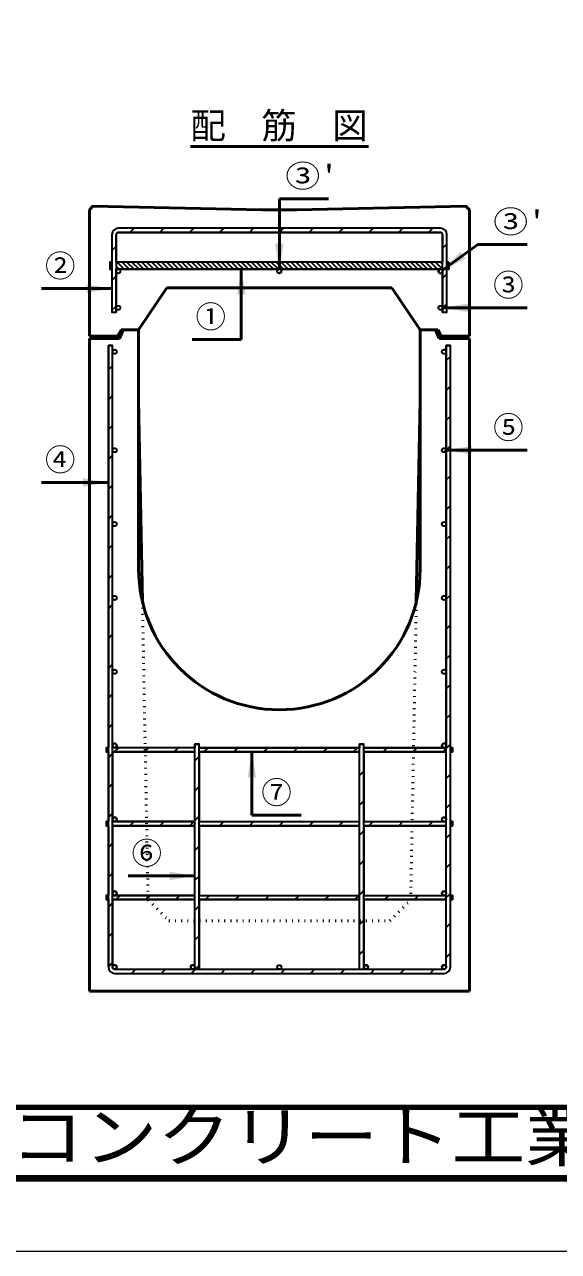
# Model space of a CAD drawing. Units: millimetres, scale not verified. Extents: x -2102 to 2102, y -1485 to 1485.
# Drawn here: x -1067 to -308, y -1485 to 259 of the extents above; entities that cross this region are included whole.
import ezdxf
from ezdxf.enums import TextEntityAlignment as Align

# ---------------------------------------------------------------- set-up
doc = ezdxf.new("R2010")
doc.units = ezdxf.units.MM
doc.header["$LTSCALE"] = 5
doc.linetypes.add('DOTTED', pattern=[1.75, 0.25, -1.5])
doc.layers.add('0-0_V-nasSTD', color=7, linetype='Continuous', lineweight=35)
doc.layers.add('0-1_0', color=7, linetype='Continuous', lineweight=50)
doc.styles.add('ＭＳ ゴシック', font='')
doc.styles.get('ＭＳ ゴシック').set_extended_font_data('MS Gothic')

msp = doc.modelspace()

# ---------------------------------------------------------------- linework, layer by layer
at = {"layer": '0-0_V-nasSTD', "lineweight": 50}
for p, q in [((-704.971, 11.744), (-704.971, -88.256)), ((-634.971, 11.744), (-704.971, 11.744)), ((-759.071, -188.256), (-759.071, -88.256)), ((-1042.971, -115.95), (-942.971, -115.95)), ((-352.971, -143.256), (-472.971, -143.256)), ((-829.071, -188.256), (-759.071, -188.256)), ((-352.971, -345.756), (-467.971, -345.756)), ((-1042.971, -391.609), (-947.971, -391.609)), ((-744.024, -864.756), (-744.024, -774.756)), ((-744.024, -864.756), (-674.024, -864.756)), ((-919.971, -951.051), (-824.971, -951.051))]:
    msp.add_line(p, q, dxfattribs=at)
at = {"layer": '0-0_V-nasSTD'}
for p, q in [((-475.971, -30.256), (-933.971, -30.256)), ((-475.971, -30.256), (-933.971, -30.256)), ((-917.333, -36.256), (-911.333, -30.256)), ((-874.906, -36.256), (-868.906, -30.256)), ((-832.48, -36.256), (-826.48, -30.256)), ((-790.053, -36.256), (-784.053, -30.256)), ((-747.627, -36.256), (-741.627, -30.256)), ((-705.201, -36.256), (-699.201, -30.256)), ((-662.774, -36.256), (-656.774, -30.256)), ((-620.348, -36.256), (-614.348, -30.256)), ((-577.921, -36.256), (-571.921, -30.256)), ((-535.495, -36.256), (-529.495, -30.256)), ((-493.068, -36.256), (-487.068, -30.256)), ((-942.971, -39.256), (-942.971, -149.256)), ((-942.971, -39.256), (-942.971, -78.256)), ((-936.971, -39.256), (-936.971, -149.256)), ((-936.971, -78.256), (-936.971, -39.256)), ((-475.971, -36.256), (-933.971, -36.256)), ((-933.971, -36.256), (-475.971, -36.256)), ((-472.971, -149.256), (-472.971, -39.256)), ((-472.971, -39.256), (-472.971, -78.256)), ((-466.971, -149.256), (-466.971, -39.256)), ((-466.971, -78.256), (-466.971, -39.256)), ((-942.971, -61.894), (-936.971, -55.894)), ((-472.971, -58.584), (-466.971, -52.584)), ((-945.971, -78.256), (-945.971, -88.256)), ((-945.971, -78.256), (-942.971, -78.256)), ((-945.971, -82.05), (-942.971, -85.05)), ((-472.971, -78.256), (-936.971, -78.256)), ((-936.971, -83.979), (-932.694, -88.256)), ((-935.623, -78.256), (-925.623, -88.256)), ((-928.552, -78.256), (-918.552, -88.256)), ((-921.481, -78.256), (-911.481, -88.256)), ((-914.41, -78.256), (-904.41, -88.256)), ((-907.339, -78.256), (-897.339, -88.256)), ((-900.268, -78.256), (-890.268, -88.256)), ((-893.197, -78.256), (-883.197, -88.256)), ((-886.126, -78.256), (-876.126, -88.256)), ((-879.055, -78.256), (-869.055, -88.256)), ((-871.984, -78.256), (-861.984, -88.256)), ((-864.912, -78.256), (-854.912, -88.256)), ((-857.841, -78.256), (-847.841, -88.256)), ((-850.77, -78.256), (-840.77, -88.256)), ((-843.699, -78.256), (-833.699, -88.256)), ((-836.628, -78.256), (-826.628, -88.256)), ((-829.557, -78.256), (-819.557, -88.256)), ((-822.486, -78.256), (-812.486, -88.256)), ((-815.415, -78.256), (-805.415, -88.256)), ((-808.344, -78.256), (-798.344, -88.256)), ((-801.273, -78.256), (-791.273, -88.256)), ((-794.202, -78.256), (-784.202, -88.256)), ((-787.131, -78.256), (-777.131, -88.256)), ((-780.06, -78.256), (-770.06, -88.256)), ((-772.989, -78.256), (-762.989, -88.256)), ((-765.918, -78.256), (-755.918, -88.256)), ((-758.846, -78.256), (-748.846, -88.256)), ((-751.775, -78.256), (-741.775, -88.256)), ((-744.704, -78.256), (-734.704, -88.256)), ((-737.633, -78.256), (-727.633, -88.256)), ((-730.562, -78.256), (-720.562, -88.256)), ((-723.491, -78.256), (-713.491, -88.256)), ((-716.42, -78.256), (-706.42, -88.256)), ((-709.349, -78.256), (-699.349, -88.256)), ((-702.278, -78.256), (-692.278, -88.256)), ((-695.207, -78.256), (-685.207, -88.256)), ((-688.136, -78.256), (-678.136, -88.256)), ((-681.065, -78.256), (-671.065, -88.256)), ((-673.994, -78.256), (-663.994, -88.256)), ((-666.923, -78.256), (-656.923, -88.256)), ((-659.852, -78.256), (-649.852, -88.256)), ((-652.78, -78.256), (-642.78, -88.256)), ((-645.709, -78.256), (-635.709, -88.256)), ((-638.638, -78.256), (-628.638, -88.256)), ((-631.567, -78.256), (-621.567, -88.256)), ((-624.496, -78.256), (-614.496, -88.256)), ((-617.425, -78.256), (-607.425, -88.256)), ((-610.354, -78.256), (-600.354, -88.256)), ((-603.283, -78.256), (-593.283, -88.256)), ((-596.212, -78.256), (-586.212, -88.256)), ((-589.141, -78.256), (-579.141, -88.256)), ((-582.07, -78.256), (-572.07, -88.256)), ((-574.999, -78.256), (-564.999, -88.256)), ((-567.928, -78.256), (-557.928, -88.256)), ((-560.857, -78.256), (-550.857, -88.256)), ((-553.785, -78.256), (-543.785, -88.256)), ((-546.714, -78.256), (-536.714, -88.256)), ((-539.643, -78.256), (-529.643, -88.256)), ((-532.572, -78.256), (-522.572, -88.256)), ((-525.501, -78.256), (-515.501, -88.256)), ((-518.43, -78.256), (-508.43, -88.256)), ((-511.359, -78.256), (-501.359, -88.256)), ((-504.288, -78.256), (-494.288, -88.256)), ((-497.217, -78.256), (-487.217, -88.256)), ((-490.146, -78.256), (-480.146, -88.256)), ((-483.075, -78.256), (-473.075, -88.256)), ((-476.004, -78.256), (-472.971, -81.289)), ((-466.971, -78.256), (-463.971, -78.256)), ((-463.971, -78.256), (-466.971, -78.256)), ((-466.971, -80.217), (-463.971, -83.217)), ((-463.971, -78.256), (-463.971, -88.256)), ((-945.971, -88.256), (-942.971, -88.256)), ((-942.971, -104.32), (-936.971, -98.32)), ((-472.971, -88.256), (-936.971, -88.256)), ((-932.546, -93.896), (-931.331, -92.68)), ((-704.767, -94.249), (-701.978, -91.459)), ((-475.971, -88.256), (-472.971, -88.256)), ((-472.971, -101.011), (-466.971, -95.011)), ((-466.971, -87.289), (-466.004, -88.256)), ((-466.971, -88.256), (-463.971, -88.256)), ((-472.971, -143.437), (-466.971, -137.437)), ((-942.971, -146.747), (-936.971, -140.747)), ((-942.971, -149.256), (-936.971, -149.256)), ((-475.783, -146.25), (-472.977, -143.443)), ((-472.971, -149.256), (-466.971, -149.256)), ((-947.971, -196.756), (-941.971, -196.756)), ((-947.971, -1080.756), (-947.971, -196.756)), ((-941.971, -1080.756), (-941.971, -196.756)), ((-941.971, -205.756), (-941.971, -196.756)), ((-467.971, -196.756), (-461.971, -196.756)), ((-467.971, -1080.756), (-467.971, -196.756)), ((-461.971, -1080.756), (-461.971, -196.756)), ((-947.971, -231.64), (-941.971, -225.64)), ((-467.971, -218.33), (-461.971, -212.33)), ((-467.971, -260.756), (-461.971, -254.756)), ((-947.971, -274.066), (-941.971, -268.066)), ((-947.971, -316.492), (-941.971, -310.492)), ((-467.971, -303.183), (-461.971, -297.183)), ((-937.298, -348.246), (-936.481, -347.429)), ((-471.114, -348.752), (-467.974, -345.613)), ((-467.971, -345.609), (-461.971, -339.609)), ((-947.971, -358.919), (-941.971, -352.919)), ((-467.971, -388.036), (-461.971, -382.036)), ((-947.971, -401.345), (-941.971, -395.345)), ((-467.971, -430.462), (-461.971, -424.462)), ((-947.971, -443.772), (-941.971, -437.772)), ((-467.971, -472.889), (-461.971, -466.889)), ((-947.971, -486.198), (-941.971, -480.198)), ((-947.971, -528.624), (-941.971, -522.624)), ((-467.971, -515.315), (-461.971, -509.315)), ((-467.971, -557.741), (-461.971, -551.741)), ((-947.971, -571.051), (-941.971, -565.051)), ((-947.971, -613.477), (-941.971, -607.477)), ((-467.971, -600.168), (-461.971, -594.168)), ((-467.971, -642.594), (-461.971, -636.594)), ((-947.971, -655.904), (-941.971, -649.904)), ((-467.971, -685.021), (-461.971, -679.021)), ((-947.971, -698.33), (-941.971, -692.33)), ((-467.971, -727.447), (-461.971, -721.447)), ((-947.971, -740.756), (-941.971, -734.756)), ((-824.971, -1083.756), (-824.971, -763.756)), ((-824.971, -763.756), (-818.971, -763.756)), ((-818.971, -1083.756), (-818.971, -763.756)), ((-590.971, -1083.756), (-590.971, -763.756)), ((-590.971, -763.756), (-584.971, -763.756)), ((-590.971, -765.594), (-589.132, -763.756)), ((-584.971, -1083.756), (-584.971, -763.756)), ((-472.853, -774.756), (-461.971, -763.873)), ((-950.971, -768.756), (-950.971, -774.756)), ((-950.971, -768.756), (-947.971, -768.756)), ((-950.971, -774.756), (-947.971, -774.756)), ((-947.971, -783.183), (-941.971, -777.183)), ((-824.971, -768.756), (-941.971, -768.756)), ((-941.971, -774.756), (-824.971, -774.756)), ((-939.544, -774.756), (-933.544, -768.756)), ((-897.117, -774.756), (-891.117, -768.756)), ((-854.691, -774.756), (-848.691, -768.756)), ((-824.971, -873.756), (-824.971, -774.756)), ((-824.971, -787.462), (-818.971, -781.462)), ((-818.971, -768.756), (-590.971, -768.756)), ((-818.971, -774.756), (-590.971, -774.756)), ((-818.971, -774.756), (-818.971, -824.544)), ((-812.264, -774.756), (-806.264, -768.756)), ((-769.838, -774.756), (-763.838, -768.756)), ((-727.412, -774.756), (-721.412, -768.756)), ((-684.985, -774.756), (-678.985, -768.756)), ((-642.559, -774.756), (-636.559, -768.756)), ((-600.132, -774.756), (-594.132, -768.756)), ((-584.971, -768.756), (-467.971, -768.756)), ((-584.971, -774.756), (-467.971, -774.756)), ((-557.706, -774.756), (-551.706, -768.756)), ((-515.28, -774.756), (-509.28, -768.756)), ((-461.971, -774.756), (-458.971, -774.756)), ((-590.971, -808.021), (-584.971, -802.021)), ((-947.971, -825.609), (-941.971, -819.609)), ((-467.971, -812.3), (-461.971, -806.3)), ((-824.971, -829.889), (-818.971, -823.889)), ((-590.971, -850.447), (-584.971, -844.447)), ((-467.971, -854.726), (-461.971, -848.726)), ((-947.971, -868.036), (-941.971, -862.036)), ((-824.971, -872.315), (-818.971, -866.315)), ((-950.971, -873.756), (-950.971, -879.756)), ((-950.971, -873.756), (-947.971, -873.756)), ((-950.971, -879.756), (-947.971, -879.756)), ((-824.971, -873.756), (-941.971, -873.756)), ((-941.971, -879.756), (-824.971, -879.756)), ((-917.264, -879.756), (-911.264, -873.756)), ((-874.838, -879.756), (-868.838, -873.756)), ((-832.412, -879.756), (-826.412, -873.756)), ((-818.971, -873.756), (-590.971, -873.756)), ((-818.971, -879.756), (-590.971, -879.756)), ((-789.985, -879.756), (-783.985, -873.756)), ((-747.559, -879.756), (-741.559, -873.756)), ((-705.132, -879.756), (-699.132, -873.756)), ((-662.706, -879.756), (-656.706, -873.756)), ((-620.28, -879.756), (-614.28, -873.756)), ((-590.971, -892.873), (-584.971, -886.873)), ((-584.971, -873.756), (-467.971, -873.756)), ((-584.971, -879.756), (-467.971, -879.756)), ((-577.853, -879.756), (-571.853, -873.756)), ((-535.427, -879.756), (-529.427, -873.756)), ((-493, -879.756), (-487, -873.756)), ((-470.971, -873.756), (-467.971, -873.756)), ((-461.971, -879.756), (-458.971, -879.756)), ((-947.971, -910.462), (-941.971, -904.462)), ((-467.971, -897.153), (-461.971, -891.153)), ((-824.971, -914.741), (-818.971, -908.741)), ((-590.971, -935.3), (-584.971, -929.3)), ((-467.971, -939.579), (-461.971, -933.579)), ((-947.971, -952.889), (-941.971, -946.889)), ((-824.971, -957.168), (-818.971, -951.168)), ((-590.971, -977.726), (-584.971, -971.726)), ((-470.721, -984.756), (-461.971, -976.005)), ((-950.971, -978.756), (-950.971, -984.756)), ((-950.971, -978.756), (-947.971, -978.756)), ((-950.971, -984.756), (-947.971, -984.756)), ((-947.971, -995.315), (-941.971, -989.315)), ((-824.971, -978.756), (-941.971, -978.756)), ((-941.971, -984.756), (-824.971, -984.756)), ((-937.412, -984.756), (-931.412, -978.756)), ((-894.985, -984.756), (-888.985, -978.756)), ((-852.559, -984.756), (-846.559, -978.756)), ((-824.971, -999.594), (-818.971, -993.594)), ((-818.971, -978.756), (-590.971, -978.756)), ((-818.971, -984.756), (-590.971, -984.756)), ((-810.132, -984.756), (-804.132, -978.756)), ((-767.706, -984.756), (-761.706, -978.756)), ((-725.28, -984.756), (-719.28, -978.756)), ((-682.853, -984.756), (-676.853, -978.756)), ((-640.427, -984.756), (-634.427, -978.756)), ((-598, -984.756), (-592, -978.756)), ((-584.971, -978.756), (-467.971, -978.756)), ((-584.971, -984.756), (-467.971, -984.756)), ((-555.574, -984.756), (-549.574, -978.756)), ((-513.148, -984.756), (-507.148, -978.756)), ((-461.971, -984.756), (-458.971, -984.756)), ((-590.971, -1020.153), (-584.971, -1014.153)), ((-467.971, -1024.432), (-461.971, -1018.432)), ((-947.971, -1037.741), (-941.971, -1031.741)), ((-824.971, -1042.021), (-818.971, -1036.021)), ((-590.971, -1062.579), (-584.971, -1056.579)), ((-467.971, -1066.858), (-461.971, -1060.858)), ((-947.971, -1080.168), (-941.971, -1074.168)), ((-941.971, -1080.756), (-941.971, -1080.756)), ((-830.28, -1089.756), (-818.971, -1078.447)), ((-467.971, -1080.756), (-467.971, -1080.756)), ((-467.971, -1080.756), (-467.971, -1080.756)), ((-467.971, -1080.756), (-467.971, -1080.756)), ((-461.971, -1080.756), (-461.971, -1080.756)), ((-938.971, -1083.756), (-470.971, -1083.756)), ((-938.971, -1083.756), (-827.971, -1083.756)), ((-938.971, -1089.756), (-470.971, -1089.756)), ((-938.971, -1089.756), (-470.971, -1089.756)), ((-915.132, -1089.756), (-909.132, -1083.756)), ((-872.706, -1089.756), (-866.706, -1083.756)), ((-787.853, -1089.756), (-781.853, -1083.756)), ((-745.427, -1089.756), (-739.427, -1083.756)), ((-703, -1089.756), (-697, -1083.756)), ((-660.574, -1089.756), (-654.574, -1083.756)), ((-618.148, -1089.756), (-612.148, -1083.756)), ((-575.721, -1089.756), (-569.721, -1083.756)), ((-533.295, -1089.756), (-527.295, -1083.756)), ((-490.868, -1089.756), (-484.868, -1083.756))]:
    msp.add_line(p, q, dxfattribs=at)
at = {"layer": '0-0_V-nasSTD', "lineweight": 18}
for points in [[(-2102.5, -1485), (-2102.5, 1485), (2102.5, 1485), (2102.5, -1485)], [(-2002.5, -1385), (-2002.5, 1385), (2002.5, 1385), (2002.5, -1385)]]:
    msp.add_lwpolyline(points, close=True, dxfattribs=at)
at = {"layer": '0-0_V-nasSTD', "lineweight": 100}
msp.add_lwpolyline([(-1997.5, 1380), (-1997.5, -1380), (1997.5, -1380), (1997.5, 1380)], close=True, dxfattribs=at)
at = {"layer": '0-0_V-nasSTD', "lineweight": 50}
msp.add_lwpolyline([(-352.971, -53.256), (-422.971, -53.256), (-473.258, -89.976)], dxfattribs=at)
at = {"layer": '0-0_V-nasSTD'}
for points in [[(-942.971, -78.256), (-945.971, -78.256), (-945.971, -88.256), (-942.971, -88.256)], [(-472.971, -78.256), (-704.971, -78.256), (-936.971, -78.256)], [(-466.971, -88.256), (-463.971, -88.256), (-463.971, -78.256)], [(-942.971, -88.256), (-942.971, -149.256), (-936.971, -149.256), (-936.971, -143.256), (-936.971, -91.256), (-936.971, -88.256)], [(-936.971, -91.256), (-936.971, -88.256), (-933.971, -88.256)], [(-936.971, -88.256), (-933.971, -88.256), (-475.971, -88.256)], [(-475.971, -88.256), (-472.971, -88.256), (-472.971, -91.256)], [(-472.971, -88.256), (-472.971, -91.256), (-472.971, -143.256), (-472.971, -149.256), (-466.971, -149.256), (-466.971, -88.256)], [(-941.971, -205.756), (-941.971, -196.756), (-947.971, -196.756), (-947.971, -768.756), (-950.971, -768.756), (-950.971, -774.756), (-947.971, -774.756), (-947.971, -873.756), (-950.971, -873.756), (-950.971, -879.756), (-947.971, -879.756), (-947.971, -978.756), (-950.971, -978.756), (-950.971, -984.756), (-947.971, -984.756), (-947.971, -1080.756), (-947.971, -1080.756)], [(-461.971, -1080.756), (-461.971, -1080.756), (-461.971, -984.756), (-458.971, -984.756), (-458.971, -978.756), (-461.971, -978.756), (-461.971, -879.756), (-458.971, -879.756), (-458.971, -873.756), (-461.971, -873.756), (-461.971, -774.756), (-458.971, -774.756), (-458.971, -768.756), (-461.971, -768.756), (-461.971, -270.745), (-461.971, -196.756), (-467.971, -196.756), (-467.971, -205.756), (-467.971, -345.756), (-467.971, -450.756), (-467.971, -555.756), (-467.971, -660.756), (-467.971, -765.756), (-467.971, -768.756), (-470.971, -768.756), (-514.871, -768.756), (-584.971, -768.756), (-584.971, -763.756), (-590.971, -763.756), (-590.971, -768.756), (-818.971, -768.756), (-818.971, -763.756), (-824.971, -763.756), (-824.971, -768.756), (-938.971, -768.756), (-941.971, -768.756), (-941.971, -765.756), (-941.971, -660.756), (-941.971, -555.756), (-941.971, -450.756)], [(-941.971, -450.756), (-941.971, -345.756), (-941.971, -205.756)], [(-461.971, -270.745), (-461.971, -196.756), (-467.971, -196.756), (-467.971, -205.756), (-467.971, -345.756)], [(-818.971, -768.756), (-818.971, -763.756), (-824.971, -763.756), (-824.971, -768.756)], [(-470.971, -768.756), (-514.871, -768.756), (-584.971, -768.756), (-584.971, -763.756), (-590.971, -763.756), (-590.971, -768.756)], [(-467.971, -774.756), (-514.971, -774.756), (-584.971, -774.756)], [(-461.971, -768.756), (-458.971, -768.756), (-458.971, -774.756)], [(-461.971, -774.756), (-458.971, -774.756), (-458.971, -768.756), (-461.971, -768.756)], [(-461.971, -873.756), (-458.971, -873.756), (-458.971, -879.756)], [(-461.971, -879.756), (-458.971, -879.756), (-458.971, -873.756), (-461.971, -873.756)], [(-827.971, -1083.756), (-824.971, -1083.756), (-824.971, -1080.756), (-824.971, -984.756), (-941.971, -984.756), (-941.971, -1080.756), (-941.971, -1080.756)], [(-467.971, -1080.756), (-467.971, -984.756), (-584.971, -984.756), (-584.971, -1080.756), (-584.971, -1083.756), (-581.971, -1083.756), (-470.971, -1083.756)], [(-461.971, -978.756), (-458.971, -978.756), (-458.971, -984.756)], [(-461.971, -984.756), (-458.971, -984.756), (-458.971, -978.756), (-461.971, -978.756)], [(-467.971, -1080.756), (-467.971, -1080.756), (-467.971, -1080.756)], [(-467.971, -1080.756), (-467.971, -1080.756), (-467.971, -1080.756)]]:
    msp.add_lwpolyline(points, dxfattribs=at)
for points in [[(-824.971, -873.756), (-824.971, -774.756), (-941.971, -774.756), (-941.971, -870.756), (-941.971, -873.756), (-938.971, -873.756)], [(-590.971, -873.756), (-590.971, -774.756), (-818.971, -774.756), (-818.971, -824.544), (-818.971, -873.756)], [(-467.971, -870.756), (-467.971, -774.756), (-514.971, -774.756), (-584.971, -774.756), (-584.971, -873.756), (-470.971, -873.756), (-467.971, -873.756)], [(-824.971, -978.756), (-824.971, -879.756), (-941.971, -879.756), (-941.971, -975.756), (-941.971, -978.756), (-938.971, -978.756)], [(-590.971, -978.756), (-590.971, -879.756), (-818.971, -879.756), (-818.971, -978.756)], [(-467.971, -975.756), (-467.971, -879.756), (-584.971, -879.756), (-584.971, -978.756), (-470.971, -978.756), (-467.971, -978.756)], [(-704.971, -1083.756), (-590.971, -1083.756), (-590.971, -984.756), (-818.971, -984.756), (-818.971, -1083.756)]]:
    msp.add_lwpolyline(points, close=True, dxfattribs=at)
for centre in [(-933.971, -91.256), (-933.971, -91.256), (-704.971, -91.256), (-704.971, -91.256), (-475.971, -91.256), (-475.971, -91.256), (-933.971, -143.256), (-933.971, -143.256), (-475.971, -143.256), (-475.971, -143.256), (-938.971, -205.756), (-938.971, -205.756), (-470.971, -205.756), (-470.971, -205.756), (-938.971, -345.756), (-938.971, -345.756), (-470.971, -345.756), (-470.971, -345.756), (-938.971, -450.756), (-938.971, -450.756), (-470.971, -450.756), (-470.971, -450.756), (-938.971, -555.756), (-938.971, -555.756), (-470.971, -555.756), (-470.971, -555.756), (-938.971, -660.756), (-938.971, -660.756), (-470.971, -660.756), (-470.971, -660.756), (-938.971, -765.756), (-470.971, -765.756), (-938.971, -870.756), (-470.971, -870.756), (-938.971, -975.756), (-470.971, -975.756), (-938.971, -1080.756), (-827.971, -1080.756), (-704.971, -1080.756), (-704.971, -1080.756), (-581.971, -1080.756), (-470.971, -1080.756)]:
    msp.add_circle(centre, 3, dxfattribs=at)
for centre, radius, start, end in [((-933.971, -39.256), 9, 90, 180), ((-933.971, -39.256), 9, 90, 180), ((-475.971, -39.256), 9, 0, 90), ((-475.971, -39.256), 9, 0, 90), ((-933.971, -39.256), 3, 90, 180), ((-933.971, -39.256), 3, 90, 180), ((-475.971, -39.256), 3, 0, 90), ((-475.971, -39.256), 3, 0, 90), ((-475.971, -91.256), 3, 90, 207.36074), ((-475.971, -91.256), 3, 90, 207.36074), ((-475.971, -91.256), 3, 207.36074, 0), ((-475.971, -91.256), 3, 0, 90), ((-938.971, -765.756), 3, 270, 180), ((-938.971, -765.756), 3, 180, 270), ((-938.971, -765.756), 3, 180, 270), ((-470.971, -765.756), 3, 0, 270), ((-470.971, -765.756), 3, 270, 0), ((-938.971, -870.756), 3, 270, 180), ((-938.971, -870.756), 3, 180, 270), ((-470.971, -870.756), 3, 146.37638, 270), ((-470.971, -870.756), 3, 146.37638, 270), ((-470.971, -870.756), 3, 0, 146.37638), ((-470.971, -870.756), 3, 0, 146.37638), ((-470.971, -870.756), 3, 270, 0), ((-470.971, -870.756), 3, 270, 0), ((-938.971, -975.756), 3, 270, 180), ((-938.971, -975.756), 3, 180, 270), ((-470.971, -975.756), 3, 0, 270), ((-470.971, -975.756), 3, 270, 0), ((-938.971, -1080.756), 9, 180, 270), ((-938.971, -1080.756), 9, 180, 270), ((-938.971, -1080.756), 9, 180, 270), ((-938.971, -1080.756), 3, 33.53099, 179.99996), ((-938.971, -1080.756), 3, 33.53099, 179.99996), ((-938.971, -1080.756), 3, 33.53099, 179.99996), ((-938.971, -1080.756), 3, 180, 270), ((-938.971, -1080.756), 3, 180, 270), ((-938.971, -1080.756), 3, 180, 270), ((-938.971, -1080.756), 3, 180, 270), ((-938.971, -1080.756), 3, 180, 270), ((-938.971, -1080.756), 3, 180, 270), ((-938.971, -1080.756), 3, 270, 33.53099), ((-938.971, -1080.756), 3, 270, 33.53099), ((-938.971, -1080.756), 3, 270, 33.53099), ((-827.971, -1080.756), 3, 0, 270), ((-827.971, -1080.756), 3, 270, 0), ((-581.971, -1080.756), 3, 270, 180), ((-581.971, -1080.756), 3, 180, 270), ((-470.971, -1080.756), 3, 0, 270), ((-470.971, -1080.756), 3, 270, 0), ((-470.971, -1080.756), 9, 270, 0), ((-470.971, -1080.756), 3, 270, 0), ((-470.971, -1080.756), 9, 270, 0), ((-470.971, -1080.756), 3, 270, 0), ((-470.971, -1080.756), 3, 270, 0), ((-470.971, -1080.756), 3, 270, 0), ((-470.971, -1080.756), 3, 270, 0), ((-470.971, -1080.756), 3, 0, 0.00004), ((-470.971, -1080.756), 3, 0, 0.00004)]:
    msp.add_arc(centre, radius, start, end, dxfattribs=at)
for points in [[(-710.971, -52.256), (-704.971, -88.256), (-698.971, -52.256)], [(-473.258, -89.976), (-447.722, -63.9), (-444.184, -68.746)], [(-473.258, -89.976), (-444.184, -68.746), (-440.645, -73.591)], [(-765.071, -124.256), (-759.071, -88.256), (-753.071, -124.256)], [(-978.971, -121.95), (-978.971, -109.95), (-942.971, -115.95)], [(-472.971, -143.256), (-436.971, -149.256), (-436.971, -137.256)], [(-467.971, -345.756), (-431.971, -351.756), (-431.971, -339.756)], [(-983.971, -397.609), (-983.971, -385.609), (-947.971, -391.609)], [(-750.024, -810.756), (-744.024, -774.756), (-738.024, -810.756)], [(-860.971, -957.051), (-860.971, -945.051), (-824.971, -951.051)]]:
    msp.add_solid(points, dxfattribs=at)
at = {"layer": '0-1_0'}
for p, q in [((-831.374, 86.244), (-578.568, 86.244)), ((-974.971, -183.756), (-974.971, -3.756)), ((-729.971, -3.756), (-679.971, -3.756)), ((-434.971, -183.756), (-434.971, -3.756)), ((-864.971, -114.756), (-904.971, -174.756)), ((-864.971, -114.756), (-544.971, -114.756)), ((-544.971, -114.756), (-504.971, -174.756)), ((-931.971, -186.756), (-974.971, -186.756)), ((-974.971, -1114.756), (-974.971, -186.756)), ((-926.971, -174.756), (-931.971, -186.756)), ((-929.971, -174.756), (-904.971, -174.756)), ((-904.971, -174.756), (-926.971, -174.756)), ((-904.971, -174.756), (-904.971, -514.756)), ((-479.971, -174.756), (-504.971, -174.756)), ((-504.971, -174.756), (-504.971, -514.756)), ((-504.971, -174.756), (-482.971, -174.756)), ((-482.971, -174.756), (-477.971, -186.756)), ((-477.971, -186.756), (-434.971, -186.756)), ((-434.971, -1114.756), (-434.971, -186.756)), ((-904.971, -274.756), (-899.556, -560.98)), ((-510.386, -560.98), (-504.971, -274.756)), ((-974.971, -1114.756), (-434.971, -1114.756))]:
    msp.add_line(p, q, dxfattribs=at)
at = {"layer": '0-1_0', "linetype": 'DOTTED'}
msp.add_line((-861.971, -1014.756), (-547.971, -1014.756), dxfattribs=at)
at = {"layer": '0-1_0', "lineweight": 100}
msp.add_line((-1997.5, -1280), (1997.5, -1280), dxfattribs=at)
at = {"layer": '0-1_0'}
for points in [[(-729.971, -3.756), (-969.971, 1.244), (-974.971, -3.756)], [(-679.971, -3.756), (-439.971, 1.244), (-434.971, -3.756)], [(-974.971, -183.756), (-934.971, -183.756), (-929.971, -174.756)], [(-434.971, -183.756), (-474.971, -183.756), (-479.971, -174.756)]]:
    msp.add_lwpolyline(points, dxfattribs=at)
at = {"layer": '0-1_0', "linetype": 'DOTTED'}
for points in [[(-899.556, -560.98), (-891.53, -985.196), (-861.971, -1014.756)], [(-547.971, -1014.756), (-518.412, -985.196), (-510.386, -560.98)]]:
    msp.add_lwpolyline(points, dxfattribs=at)
at = {"layer": '0-1_0'}
for start, end in [(180, 270), (270, 0)]:
    msp.add_arc((-704.971, -514.756), 200, start, end, dxfattribs=at)

# ---------------------------------------------------------------- texts
at = {"layer": '0-0_V-nasSTD', "style": 'ＭＳ ゴシック'}
for s, height, p in [('配\u3000筋\u3000図', 36.95, (-831.374, 86.244)), ('②', 31.67, (-1037.971, -108.95)), ('③', 31.67, (-401.171, -136.256)), ('①', 31.67, (-824.071, -181.256)), ('⑤', 31.67, (-401.171, -338.756)), ('④', 31.67, (-1037.971, -384.609)), ('⑦', 31.67, (-730.624, -857.756)), ('⑥', 31.67, (-914.971, -944.051))]:
    msp.add_text(s, height=height, dxfattribs=at).set_placement(p, align=Align.BOTTOM_LEFT)
for s, height, width, p in [("③'", 31.67, 1.15, (-696.571, 18.744)), ("③'", 31.67, 1.15, (-401.171, -46.256)), ('株式会社船生コンクリート工業', 69.65, 1.1, (-1714.221, -1377.45))]:
    msp.add_text(s, height=height, dxfattribs=dict(at, width=width)).set_placement(p, align=Align.BOTTOM_LEFT)

doc.saveas('drawing.dxf')
